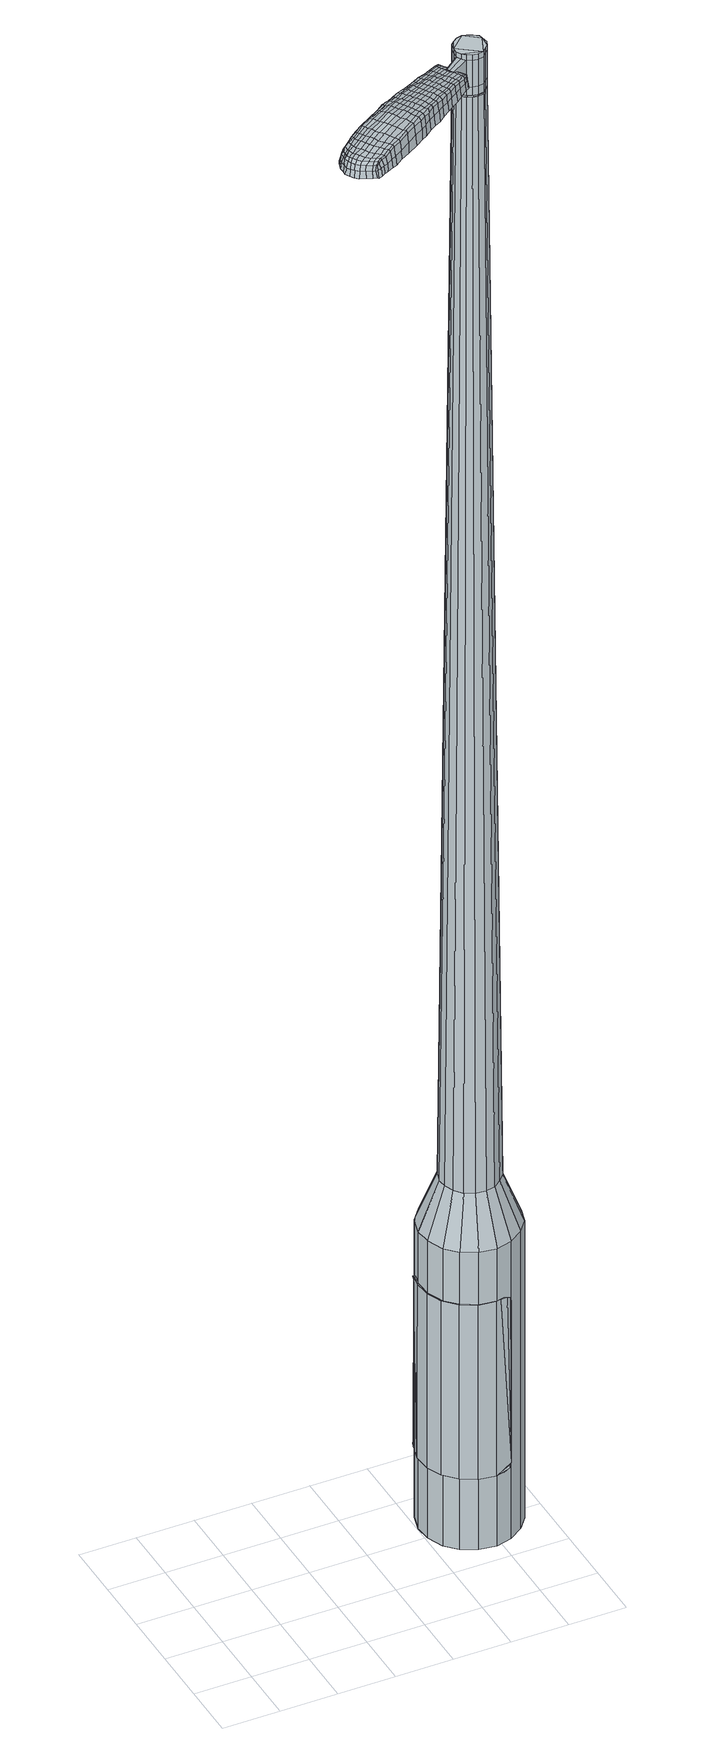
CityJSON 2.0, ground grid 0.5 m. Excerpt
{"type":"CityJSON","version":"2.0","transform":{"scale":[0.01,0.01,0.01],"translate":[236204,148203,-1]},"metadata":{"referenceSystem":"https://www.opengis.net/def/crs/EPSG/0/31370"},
"CityObjects":{
"object1":{"type":"GenericCityObject","attributes":{"cluster":282,"mean_distance_to_centroid":0.325,"new_centroid_x":236206.44,"new_centroid_y":148204.11,"mean_distance_to_camera":14.55,"H1":10.49,"H2":10.5,"Z_final":113.92,"cluster2":-1,"proj_x":236198.43,"proj_y":148191.86,"id_line":53123,"bearing_l":123.17,"distance":14.63,"orientation":"left","G_obj":213.17},"geometry":[{"type":"MultiSurface","lod":"2","boundaries":[[[0,1,2,3]],[[1,4,5,2]],[[4,6,7,5]],[[6,8,9,7]],[[8,10,11,9]],[[10,12,13,11]],[[12,14,15,13]],[[14,16,17,15]],[[16,18,19,17]],[[18,20,21,19]],[[20,22,23,21]],[[22,24,25,23]],[[24,26,27,25]],[[26,28,29,27]],[[28,30,31,29]],[[30,32,33,31]],[[32,34,35,33]],[[34,0,3,35]],[[36,37,38,39]],[[38,40,41,42]],[[41,43,42]],[[42,44,45,46]],[[45,47,46]],[[46,48,49,50]],[[49,51,50]],[[42,46,50,38]],[[50,52,39,38]],[[53,36,39]],[[2,5,7,35]],[[7,9,11,15]],[[11,13,15]],[[15,17,19,23]],[[19,21,23]],[[23,25,27,31]],[[27,29,31]],[[15,23,31,7]],[[31,33,35,7]],[[3,2,35]],[[1,0,54,55]],[[0,34,56,54]],[[34,32,57,56]],[[32,30,58,57]],[[30,28,59,58]],[[28,26,60,59]],[[26,24,61,60]],[[24,22,62,61]],[[22,20,63,62]],[[20,18,64,63]],[[18,16,65,64]],[[16,14,66,65]],[[14,12,67,66]],[[12,10,68,67]],[[10,8,69,68]],[[8,6,70,69]],[[6,4,71,70]],[[4,1,55,71]],[[55,54,72,73]],[[54,56,74,72]],[[56,57,75,74]],[[57,58,76,75]],[[58,59,77,76]],[[59,60,78,77]],[[60,61,79,78]],[[61,62,80,79]],[[62,63,81,80]],[[63,64,82,81]],[[64,65,83,82]],[[65,66,84,83]],[[66,67,85,84]],[[67,68,86,85]],[[68,69,87,86]],[[69,70,88,87]],[[70,71,89,88]],[[71,55,73,89]],[[72,90,91,92]],[[93,94,90,72]],[[95,96,94,93]],[[97,98,96,95]],[[99,100,98,97]],[[78,101,100,99]],[[102,103,101,78]],[[104,105,103,102]],[[106,107,105,104]],[[108,109,107,106]],[[83,110,109,108]],[[84,111,110,83]],[[112,113,111,84]],[[114,115,113,112]],[[87,116,115,114]],[[117,118,116,87]],[[89,119,118,117]],[[92,91,119,89]],[[120,121,122,123]],[[124,120,123,125]],[[126,124,125,127]],[[128,126,127,129]],[[130,128,129,131]],[[132,130,131,133]],[[134,132,133,135]],[[136,134,135,137]],[[138,136,137,139]],[[140,138,139,141]],[[142,140,141,143]],[[144,142,143,145]],[[146,144,145,147]],[[148,146,147,149]],[[150,148,149,151]],[[152,150,151,153]],[[73,72,92]],[[74,93,72]],[[74,75,95,93]],[[75,76,97,95]],[[76,77,99,97]],[[77,78,99]],[[79,102,78]],[[79,80,104,102]],[[80,81,106,104]],[[81,82,108,106]],[[82,83,108]],[[85,112,84]],[[85,86,114,112]],[[86,87,114]],[[88,117,87]],[[88,89,117]],[[73,92,89]],[[154,91,90]],[[154,119,91]],[[155,118,119]],[[155,116,118]],[[156,115,116]],[[156,157,113,115]],[[157,111,113]],[[158,109,110]],[[158,159,107,109]],[[159,160,105,107]],[[160,161,103,105]],[[161,101,103]],[[162,100,101]],[[162,163,98,100]],[[163,164,96,98]],[[164,165,94,96]],[[165,90,94]],[[39,52,152,166]],[[154,90,167,153]],[[53,39,166,121]],[[90,165,122,167]],[[36,53,121,120]],[[165,164,123,122]],[[37,36,120,124]],[[164,163,125,123]],[[38,37,124,126]],[[163,162,127,125]],[[40,38,126,128]],[[162,101,129,127]],[[41,40,128,130]],[[101,161,131,129]],[[43,41,130,132]],[[161,160,133,131]],[[42,43,132,134]],[[160,159,135,133]],[[44,42,134,136]],[[159,158,137,135]],[[45,44,136,138]],[[158,110,139,137]],[[47,45,138,140]],[[110,111,141,139]],[[46,47,140,142]],[[111,157,143,141]],[[48,46,142,144]],[[157,156,145,143]],[[49,48,144,146]],[[156,116,147,145]],[[51,49,146,148]],[[116,155,149,147]],[[50,51,148,150]],[[155,119,151,149]],[[52,50,150,152]],[[119,154,153,151]],[[152,153,168,169]],[[153,167,170,168]],[[167,122,171,170]],[[122,121,172,171]],[[121,166,173,172]],[[166,152,169,173]],[[174,175,176,177]],[[178,174,177,179]],[[174,178,180,181]],[[175,174,181,182]],[[183,184,185,186]],[[187,183,186,188]],[[183,187,189,190]],[[184,183,190,191]],[[192,193,194,195]],[[196,192,195,197]],[[192,196,198,199]],[[193,192,199,200]],[[201,202,203,204]],[[205,201,204,206]],[[201,205,207,208]],[[202,201,208,209]],[[210,211,212,213]],[[214,210,213,215]],[[210,214,216,217]],[[211,210,217,218]],[[219,220,221,222]],[[223,219,222,224]],[[219,223,225,226]],[[220,219,226,227]],[[228,229,230,231]],[[220,228,231,221]],[[228,220,227,232]],[[229,228,232,233]],[[234,235,236,237]],[[229,234,237,230]],[[234,229,233,238]],[[235,234,238,239]],[[240,178,179,241]],[[235,240,241,236]],[[240,235,239,242]],[[178,240,242,180]],[[243,244,245,246]],[[247,243,246,248]],[[243,247,249,250]],[[244,243,250,251]],[[252,253,254,255]],[[244,252,255,245]],[[252,244,251,256]],[[253,252,256,257]],[[258,259,260,261]],[[253,258,261,254]],[[258,253,257,262]],[[259,258,262,263]],[[264,265,266,267]],[[259,264,267,260]],[[264,259,263,268]],[[265,264,268,269]],[[270,175,182,271]],[[265,270,271,266]],[[270,265,269,272]],[[175,270,272,176]],[[273,274,275,276]],[[277,273,276,278]],[[273,277,279,280]],[[274,273,280,281]],[[282,283,284,285]],[[274,282,285,275]],[[282,274,281,286]],[[283,282,286,287]],[[288,289,290,291]],[[283,288,291,284]],[[288,283,287,292]],[[289,288,292,293]],[[294,187,188,295]],[[289,294,295,290]],[[294,289,293,296]],[[187,294,296,189]],[[297,298,299,300]],[[301,297,300,302]],[[297,301,303,304]],[[298,297,304,305]],[[306,307,308,309]],[[298,306,309,299]],[[306,298,305,310]],[[307,306,310,311]],[[312,313,314,315]],[[307,312,315,308]],[[312,307,311,316]],[[313,312,316,317]],[[318,319,320,321]],[[313,318,321,314]],[[318,313,317,322]],[[319,318,322,323]],[[324,184,191,325]],[[319,324,325,320]],[[324,319,323,326]],[[184,324,326,185]],[[327,213,212,328]],[[329,327,328,330]],[[327,329,331,332]],[[213,327,332,215]],[[333,329,330,334]],[[335,333,334,336]],[[333,335,337,338]],[[329,333,338,331]],[[339,335,336,340]],[[341,339,340,342]],[[339,341,343,344]],[[335,339,344,337]],[[345,341,342,346]],[[347,345,346,348]],[[345,347,349,350]],[[341,345,350,343]],[[351,347,348,352]],[[202,351,352,203]],[[351,202,209,353]],[[347,351,353,349]],[[354,355,200,199]],[[356,354,199,198]],[[354,356,357,358]],[[355,354,358,359]],[[360,361,359,358]],[[362,360,358,357]],[[360,362,363,364]],[[361,360,364,365]],[[366,367,365,364]],[[368,366,364,363]],[[366,368,369,370]],[[367,366,370,371]],[[372,373,371,370]],[[374,372,370,369]],[[372,374,207,205]],[[373,372,205,206]],[[375,376,377,378]],[[277,375,378,279]],[[375,277,278,379]],[[376,375,379,380]],[[381,196,197,382]],[[376,381,382,377]],[[381,376,380,383]],[[196,381,383,198]],[[384,385,386,387]],[[223,384,387,225]],[[384,223,224,388]],[[385,384,388,389]],[[390,391,392,393]],[[385,390,393,386]],[[390,385,389,394]],[[391,390,394,395]],[[396,193,200,397]],[[391,396,397,392]],[[396,391,395,398]],[[193,396,398,194]],[[399,400,401,402]],[[181,399,402,182]],[[399,181,180,403]],[[400,399,403,404]],[[405,406,407,408]],[[400,405,408,401]],[[405,400,404,409]],[[406,405,409,410]],[[411,204,203,412]],[[406,411,412,407]],[[411,406,410,413]],[[204,411,413,206]],[[414,415,416,417]],[[186,414,417,188]],[[414,186,185,418]],[[415,414,418,419]],[[420,208,207,421]],[[415,420,421,416]],[[420,415,419,422]],[[208,420,422,209]],[[423,424,425,426]],[[301,423,426,303]],[[423,301,302,427]],[[424,423,427,428]],[[429,214,215,430]],[[424,429,430,425]],[[429,424,428,431]],[[214,429,431,216]],[[432,433,434,435]],[[247,432,435,249]],[[432,247,248,436]],[[433,432,436,437]],[[438,439,440,441]],[[433,438,441,434]],[[438,433,437,442]],[[439,438,442,443]],[[444,211,218,445]],[[439,444,445,440]],[[444,439,443,446]],[[211,444,446,212]],[[447,448,437,436]],[[246,447,436,248]],[[447,246,245,449]],[[448,447,449,450]],[[451,452,443,442]],[[448,451,442,437]],[[451,448,450,453]],[[452,451,453,454]],[[455,328,212,446]],[[452,455,446,443]],[[455,452,454,456]],[[328,455,456,330]],[[457,458,459,460]],[[304,457,460,305]],[[457,304,303,426]],[[458,457,426,425]],[[461,332,331,462]],[[458,461,462,459]],[[461,458,425,430]],[[332,461,430,215]],[[463,464,450,449]],[[255,463,449,245]],[[463,255,254,465]],[[464,463,465,466]],[[467,468,454,453]],[[464,467,453,450]],[[467,464,466,469]],[[468,467,469,470]],[[471,334,330,456]],[[468,471,456,454]],[[471,468,470,472]],[[334,471,472,336]],[[473,474,475,476]],[[310,473,476,311]],[[473,310,305,460]],[[474,473,460,459]],[[477,338,337,478]],[[474,477,478,475]],[[477,474,459,462]],[[338,477,462,331]],[[479,480,466,465]],[[261,479,465,254]],[[479,261,260,481]],[[480,479,481,482]],[[483,484,470,469]],[[480,483,469,466]],[[483,480,482,485]],[[484,483,485,486]],[[487,340,336,472]],[[484,487,472,470]],[[487,484,486,488]],[[340,487,488,342]],[[489,490,491,492]],[[316,489,492,317]],[[489,316,311,476]],[[490,489,476,475]],[[493,344,343,494]],[[490,493,494,491]],[[493,490,475,478]],[[344,493,478,337]],[[495,496,482,481]],[[267,495,481,260]],[[495,267,266,497]],[[496,495,497,498]],[[499,500,486,485]],[[496,499,485,482]],[[499,496,498,501]],[[500,499,501,502]],[[503,346,342,488]],[[500,503,488,486]],[[503,500,502,504]],[[346,503,504,348]],[[505,506,507,508]],[[322,505,508,323]],[[505,322,317,492]],[[506,505,492,491]],[[509,350,349,510]],[[506,509,510,507]],[[509,506,491,494]],[[350,509,494,343]],[[511,512,498,497]],[[271,511,497,266]],[[511,271,182,402]],[[512,511,402,401]],[[513,514,502,501]],[[512,513,501,498]],[[513,512,401,408]],[[514,513,408,407]],[[515,352,348,504]],[[514,515,504,502]],[[515,514,407,412]],[[352,515,412,203]],[[516,517,419,418]],[[326,516,418,185]],[[516,326,323,508]],[[517,516,508,507]],[[518,353,209,422]],[[517,518,422,419]],[[518,517,507,510]],[[353,518,510,349]],[[519,520,380,379]],[[276,519,379,278]],[[519,276,275,521]],[[520,519,521,522]],[[523,356,198,383]],[[520,523,383,380]],[[523,520,522,524]],[[356,523,524,357]],[[525,526,527,528]],[[226,525,528,227]],[[525,226,225,387]],[[526,525,387,386]],[[529,530,531,532]],[[526,529,532,527]],[[529,526,386,393]],[[530,529,393,392]],[[533,355,359,534]],[[530,533,534,531]],[[533,530,392,397]],[[355,533,397,200]],[[535,536,522,521]],[[285,535,521,275]],[[535,285,284,537]],[[536,535,537,538]],[[539,362,357,524]],[[536,539,524,522]],[[539,536,538,540]],[[362,539,540,363]],[[541,542,543,544]],[[232,541,544,233]],[[541,232,227,528]],[[542,541,528,527]],[[545,546,547,548]],[[542,545,548,543]],[[545,542,527,532]],[[546,545,532,531]],[[549,361,365,550]],[[546,549,550,547]],[[549,546,531,534]],[[361,549,534,359]],[[551,552,538,537]],[[291,551,537,284]],[[551,291,290,553]],[[552,551,553,554]],[[555,368,363,540]],[[552,555,540,538]],[[555,552,554,556]],[[368,555,556,369]],[[557,558,559,560]],[[238,557,560,239]],[[557,238,233,544]],[[558,557,544,543]],[[561,562,563,564]],[[558,561,564,559]],[[561,558,543,548]],[[562,561,548,547]],[[565,367,371,566]],[[562,565,566,563]],[[565,562,547,550]],[[367,565,550,365]],[[567,568,554,553]],[[295,567,553,290]],[[567,295,188,417]],[[568,567,417,416]],[[569,374,369,556]],[[568,569,556,554]],[[569,568,416,421]],[[374,569,421,207]],[[570,571,404,403]],[[242,570,403,180]],[[570,242,239,560]],[[571,570,560,559]],[[572,573,410,409]],[[571,572,409,404]],[[572,571,559,564]],[[573,572,564,563]],[[574,373,206,413]],[[573,574,413,410]],[[574,573,563,566]],[[373,574,566,371]],[[575,576,577,578]],[[578,577,579,580]],[[581,579,577,582]],[[582,577,576,583]],[[584,585,586,587]],[[587,586,588,589]],[[590,588,586,591]],[[591,586,585,592]],[[593,594,595,596]],[[596,595,597,598]],[[599,597,595,600]],[[600,595,594,601]],[[602,603,604,605]],[[605,604,606,607]],[[608,606,604,609]],[[609,604,603,610]],[[611,612,613,614]],[[614,613,615,616]],[[617,615,613,618]],[[618,613,612,619]],[[620,621,622,623]],[[623,622,624,625]],[[626,624,622,627]],[[627,622,621,628]],[[629,630,631,632]],[[632,631,621,620]],[[628,621,631,633]],[[633,631,630,634]],[[635,636,637,638]],[[638,637,630,629]],[[634,630,637,639]],[[639,637,636,640]],[[580,579,641,642]],[[642,641,636,635]],[[640,636,641,643]],[[643,641,579,581]],[[644,645,646,647]],[[647,646,648,649]],[[650,648,646,651]],[[651,646,645,652]],[[653,654,655,656]],[[656,655,645,644]],[[652,645,655,657]],[[657,655,654,658]],[[659,660,661,662]],[[662,661,654,653]],[[658,654,661,663]],[[663,661,660,664]],[[665,666,667,668]],[[668,667,660,659]],[[664,660,667,669]],[[669,667,666,670]],[[583,576,671,672]],[[672,671,666,665]],[[670,666,671,673]],[[673,671,576,575]],[[674,675,676,677]],[[677,676,678,679]],[[680,678,676,681]],[[681,676,675,682]],[[683,684,685,686]],[[686,685,675,674]],[[682,675,685,687]],[[687,685,684,688]],[[689,690,691,692]],[[692,691,684,683]],[[688,684,691,693]],[[693,691,690,694]],[[589,588,695,696]],[[696,695,690,689]],[[694,690,695,697]],[[697,695,588,590]],[[698,699,700,701]],[[701,700,702,703]],[[704,702,700,705]],[[705,700,699,706]],[[707,708,709,710]],[[710,709,699,698]],[[706,699,709,711]],[[711,709,708,712]],[[713,714,715,716]],[[716,715,708,707]],[[712,708,715,717]],[[717,715,714,718]],[[719,720,721,722]],[[722,721,714,713]],[[718,714,721,723]],[[723,721,720,724]],[[592,585,725,726]],[[726,725,720,719]],[[724,720,725,727]],[[727,725,585,584]],[[611,614,728,729]],[[729,728,730,731]],[[732,730,728,733]],[[733,728,614,616]],[[731,730,734,735]],[[735,734,736,737]],[[738,736,734,739]],[[739,734,730,732]],[[737,736,740,741]],[[741,740,742,743]],[[744,742,740,745]],[[745,740,736,738]],[[743,742,746,747]],[[747,746,748,749]],[[750,748,746,751]],[[751,746,742,744]],[[749,748,752,753]],[[753,752,603,602]],[[610,603,752,754]],[[754,752,748,750]],[[601,755,756,600]],[[600,756,757,599]],[[758,757,756,759]],[[759,756,755,760]],[[760,761,762,759]],[[759,762,763,758]],[[764,763,762,765]],[[765,762,761,766]],[[766,767,768,765]],[[765,768,769,764]],[[770,769,768,771]],[[771,768,767,772]],[[772,773,774,771]],[[771,774,775,770]],[[608,775,774,606]],[[606,774,773,607]],[[776,777,778,779]],[[779,778,678,680]],[[679,678,778,780]],[[780,778,777,781]],[[598,597,782,783]],[[783,782,777,776]],[[781,777,782,784]],[[784,782,597,599]],[[785,786,787,788]],[[788,787,624,626]],[[625,624,787,789]],[[789,787,786,790]],[[791,792,793,794]],[[794,793,786,785]],[[790,786,793,795]],[[795,793,792,796]],[[601,594,797,798]],[[798,797,792,791]],[[796,792,797,799]],[[799,797,594,593]],[[800,801,802,803]],[[803,802,582,583]],[[581,582,802,804]],[[804,802,801,805]],[[806,807,808,809]],[[809,808,801,800]],[[805,801,808,810]],[[810,808,807,811]],[[602,605,812,813]],[[813,812,807,806]],[[811,807,812,814]],[[814,812,605,607]],[[815,816,817,818]],[[818,817,587,589]],[[584,587,817,819]],[[819,817,816,820]],[[608,609,821,822]],[[822,821,816,815]],[[820,816,821,823]],[[823,821,609,610]],[[824,825,702,826]],[[826,702,704]],[[703,702,825,827]],[[616,615,828,829]],[[829,828,825,824]],[[827,825,828,830]],[[830,828,615,617]],[[831,832,833]],[[833,832,648,650]],[[649,648,832,834]],[[834,832,831,835]],[[836,837,838,839]],[[839,838,831,833]],[[835,831,838,840]],[[840,838,837,841]],[[619,612,842,843]],[[843,842,837,836]],[[841,837,842,844]],[[844,842,612,611]],[[835,845,846,834]],[[834,846,647,649]],[[644,647,846,847]],[[847,846,845,848]],[[841,849,850,840]],[[840,850,845,835]],[[848,845,850,851]],[[851,850,849,852]],[[611,729,853,844]],[[844,853,849,841]],[[852,849,853,854]],[[854,853,729,731]],[[855,856,857,858]],[[858,857,705,706]],[[704,705,857,826]],[[826,857,856,824]],[[732,733,859,860]],[[860,859,856,855]],[[824,856,859,829]],[[829,859,733,616]],[[848,861,847]],[[847,861,656,644]],[[653,656,861,862]],[[852,863,864,851]],[[851,864,861,848]],[[862,861,864,865]],[[865,864,863,866]],[[731,735,867,854]],[[854,867,863,852]],[[866,863,867,868]],[[868,867,735,737]],[[869,870,871,872]],[[872,871,711,712]],[[706,711,871,858]],[[858,871,870,855]],[[738,739,873,874]],[[874,873,870,869]],[[855,870,873,860]],[[860,873,739,732]],[[875,876,862]],[[862,876,662,653]],[[659,662,876,877]],[[877,876,875,878]],[[866,879,880,865]],[[865,880,875,862]],[[878,875,880,881]],[[881,880,879,882]],[[737,741,883,868]],[[868,883,879,866]],[[882,879,883,884]],[[884,883,741,743]],[[885,886,887,888]],[[888,887,717,718]],[[712,717,887,872]],[[872,887,886,869]],[[744,745,889,890]],[[890,889,886,885]],[[869,886,889,874]],[[874,889,745,738]],[[878,891,892,877]],[[877,892,668,659]],[[665,668,892,893]],[[893,892,891,894]],[[882,895,896,881]],[[881,896,891,878]],[[894,891,896,897]],[[897,896,895,898]],[[743,747,899,884]],[[884,899,895,882]],[[898,895,899,900]],[[900,899,747,749]],[[901,902,903,904]],[[904,903,723,724]],[[718,723,903,888]],[[888,903,902,885]],[[750,751,905,906]],[[906,905,902,901]],[[885,902,905,890]],[[890,905,751,744]],[[894,907,908,893]],[[893,908,672,665]],[[583,672,908,803]],[[803,908,907,800]],[[898,909,910,897]],[[897,910,907,894]],[[800,907,910,809]],[[809,910,909,806]],[[749,753,911,900]],[[900,911,909,898]],[[806,909,911,813]],[[813,911,753,602]],[[820,912,913,819]],[[819,913,727,584]],[[724,727,913,904]],[[904,913,912,901]],[[610,754,914,823]],[[823,914,912,820]],[[901,912,914,906]],[[906,914,754,750]],[[781,915,916,780]],[[780,916,677,679]],[[674,677,916,917]],[[917,916,915,918]],[[599,757,919,784]],[[784,919,915,781]],[[918,915,919,920]],[[920,919,757,758]],[[921,922,923,924]],[[924,923,627,628]],[[626,627,923,788]],[[788,923,922,785]],[[925,926,927,928]],[[928,927,922,921]],[[785,922,927,794]],[[794,927,926,791]],[[760,755,929,930]],[[930,929,926,925]],[[791,926,929,798]],[[798,929,755,601]],[[918,931,932,917]],[[917,932,686,674]],[[683,686,932,933]],[[933,932,931,934]],[[758,763,935,920]],[[920,935,931,918]],[[934,931,935,936]],[[936,935,763,764]],[[937,938,939,940]],[[940,939,633,634]],[[628,633,939,924]],[[924,939,938,921]],[[941,942,943,944]],[[944,943,938,937]],[[921,938,943,928]],[[928,943,942,925]],[[766,761,945,946]],[[946,945,942,941]],[[925,942,945,930]],[[930,945,761,760]],[[934,947,948,933]],[[933,948,692,683]],[[689,692,948,949]],[[949,948,947,950]],[[764,769,951,936]],[[936,951,947,934]],[[950,947,951,952]],[[952,951,769,770]],[[953,954,955,956]],[[956,955,639,640]],[[634,639,955,940]],[[940,955,954,937]],[[957,958,959,960]],[[960,959,954,953]],[[937,954,959,944]],[[944,959,958,941]],[[772,767,961,962]],[[962,961,958,957]],[[941,958,961,946]],[[946,961,767,766]],[[950,963,964,949]],[[949,964,696,689]],[[589,696,964,818]],[[818,964,963,815]],[[770,775,965,952]],[[952,965,963,950]],[[815,963,965,822]],[[822,965,775,608]],[[805,966,967,804]],[[804,967,643,581]],[[640,643,967,956]],[[956,967,966,953]],[[811,968,969,810]],[[810,969,966,805]],[[953,966,969,960]],[[960,969,968,957]],[[607,773,970,814]],[[814,970,968,811]],[[957,968,970,962]],[[962,970,773,772]],[[575,578,177,176]],[[578,580,179,177]],[[590,591,190,189]],[[591,592,191,190]],[[593,596,195,194]],[[596,598,197,195]],[[617,618,217,216]],[[618,619,218,217]],[[620,623,222,221]],[[623,625,224,222]],[[629,632,231,230]],[[632,620,221,231]],[[635,638,237,236]],[[638,629,230,237]],[[580,642,241,179]],[[642,635,236,241]],[[650,651,250,249]],[[651,652,251,250]],[[652,657,256,251]],[[657,658,257,256]],[[658,663,262,257]],[[663,664,263,262]],[[664,669,268,263]],[[669,670,269,268]],[[670,673,272,269]],[[673,575,176,272]],[[680,681,280,279]],[[681,682,281,280]],[[682,687,286,281]],[[687,688,287,286]],[[688,693,292,287]],[[693,694,293,292]],[[694,697,296,293]],[[697,590,189,296]],[[698,701,300,299]],[[701,703,302,300]],[[707,710,309,308]],[[710,698,299,309]],[[713,716,315,314]],[[716,707,308,315]],[[719,722,321,320]],[[722,713,314,321]],[[592,726,325,191]],[[726,719,320,325]],[[776,779,378,377]],[[779,680,279,378]],[[598,783,382,197]],[[783,776,377,382]],[[625,789,388,224]],[[789,790,389,388]],[[790,795,394,389]],[[795,796,395,394]],[[796,799,398,395]],[[799,593,194,398]],[[703,427,302]],[[703,827,428,427]],[[827,830,431,428]],[[830,617,216,431]],[[833,435,434]],[[833,650,249,435]],[[836,839,441,440]],[[839,833,434,441]],[[619,843,445,218]],[[843,836,440,445]],[[971,972,973,974]],[[975,976,974,973]],[[977,978,979,980]],[[981,982,983,984]],[[972,985,986,973]],[[987,975,973,986]],[[988,977,980,989]],[[990,991,982,981]],[[985,992,993,986]],[[993,994,987,986]],[[995,988,989,996]],[[997,991,990,998]],[[992,999,1000,993]],[[1000,1001,994,993]],[[1002,995,996,1003]],[[1004,997,998,1005]],[[1006,1007,1008,1009]],[[1010,1011,1007,1006]],[[1010,1012,1013,1011]],[[1012,1014,1015,1013]],[[1016,1017,1018]],[[1019,1020,1017,1016]],[[1021,1022,1020,1019]],[[1023,1024,1022,1021]],[[1018,1008,1007,1016]],[[1016,1007,1011,1019]],[[1011,1013,1021,1019]],[[1013,1015,1023,1021]],[[980,979,976,975]],[[989,980,975,987]],[[994,996,989,987]],[[1001,1003,996,994]],[[981,984,978,977]],[[990,981,977,988]],[[998,990,988,995]],[[1005,998,995,1002]],[[982,1006,1009,983]],[[991,1010,1006,982]],[[1012,1010,991,997]],[[1014,1012,997,1004]],[[1025,1026,1027,1028]],[[1027,1029,1030,1031]],[[1027,1031,1032,1033]],[[1027,1033,1028]],[[1034,1025,1028,1035]],[[1036,1035,1028,1037]],[[1038,1037,1028]],[[1039,1027,1026,1040]],[[1041,1039,1040,1042]],[[1043,1041,1042,1044]],[[1045,1043,1044,1046]],[[1047,1045,1046,1048]],[[1048,1049,1050,1051]],[[1048,1051,1052,1053]],[[1048,1053,1054,1055]],[[1054,1056,1057,1058]],[[1054,1058,1059,1060]],[[1054,1060,1055]],[[1048,1055,1047]],[[1061,1062,1026,1025]],[[1063,1064,1029,1027]],[[1065,1066,1038,1028]],[[1062,1067,1040,1026]],[[1068,1063,1027,1039]],[[1067,1069,1042,1040]],[[1070,1068,1039,1041]],[[1069,1071,1044,1042]],[[1072,1070,1041,1043]],[[1071,1073,1046,1044]],[[1074,1072,1043,1045]],[[1073,1075,1048,1046]],[[1076,1074,1045,1047]],[[1075,1077,1049,1048]],[[1078,1079,1056,1054]],[[1080,1076,1047,1055]],[[1050,1049,1077,1081]],[[1051,1050,1081,1082]],[[1052,1051,1082,1083]],[[1053,1052,1083,1084]],[[1054,1053,1084,1078]],[[1085,1061,1025,1034]],[[1086,1085,1034,1035]],[[1087,1086,1035,1036]],[[1088,1087,1036,1037]],[[1066,1088,1037,1038]],[[1030,1029,1064,1089]],[[1057,1056,1079,1090]],[[1031,1030,1089,1091]],[[1032,1031,1091,1092]],[[1033,1032,1092,1093]],[[1028,1033,1093,1065]],[[1058,1057,1090,1094]],[[1059,1058,1094,1095]],[[1060,1059,1095,1096]],[[1055,1060,1096,1080]]]}]}
},
"vertices":[
[208,85,384],[202,99,384],[202,99,96],[208,85,96],[201,113,384],[201,113,96],[205,128,384],[205,128,96],[214,139,384],[214,139,96],[227,147,384],[227,147,96],[241,151,384],[241,151,96],[256,149,384],[256,149,96],[269,142,384],[269,142,96],[279,132,384],[279,132,96],[284,118,384],[284,118,96],[285,103,384],[285,103,96],[281,89,384],[281,89,96],[272,78,384],[272,78,96],[260,70,384],[260,70,96],[246,66,384],[246,66,96],[231,68,384],[231,68,96],[218,75,384],[218,75,96],[239,96,1524],[244,95,1524],[249,96,1524],[232,101,1524],[252,99,1524],[255,102,1524],[256,112,1524],[257,107,1524],[255,116,1524],[251,119,1524],[243,122,1524],[247,121,1524],[238,121,1524],[234,118,1524],[230,110,1524],[231,115,1524],[230,105,1524],[235,98,1524],[222,95,429],[219,103,429],[228,88,429],[236,84,429],[245,83,429],[253,85,429],[260,90,429],[266,97,429],[268,105,429],[268,114,429],[264,122,429],[258,129,429],[251,133,429],[242,134,429],[233,132,429],[226,127,429],[221,120,429],[218,111,429],[232,101,1483],[230,105,1483],[235,98,1483],[239,96,1483],[244,95,1483],[249,96,1483],[252,99,1483],[255,102,1483],[257,107,1483],[256,112,1483],[255,116,1483],[251,119,1483],[247,121,1483],[243,122,1483],[238,121,1483],[234,118,1483],[231,115,1483],[230,110,1483],[232,101,1485],[231,106,1485],[231,106,1483],[236,98,1483],[236,98,1485],[240,96,1483],[240,96,1485],[244,96,1483],[244,96,1485],[248,97,1483],[248,97,1485],[252,99,1485],[255,103,1483],[255,103,1485],[256,107,1483],[256,107,1485],[256,111,1483],[256,111,1485],[254,115,1483],[254,115,1485],[251,119,1485],[247,121,1485],[243,121,1483],[243,121,1485],[238,120,1483],[238,120,1485],[234,118,1485],[232,114,1483],[232,114,1485],[230,110,1485],[239,96,1519],[235,98,1519],[235,98,1493],[239,96,1493],[244,95,1519],[244,95,1493],[249,96,1519],[249,96,1493],[252,99,1519],[252,99,1493],[255,102,1519],[255,102,1493],[257,107,1519],[257,107,1493],[256,112,1519],[256,112,1493],[255,116,1519],[255,116,1493],[251,119,1519],[251,119,1493],[247,121,1519],[247,121,1493],[243,122,1519],[243,122,1493],[238,121,1519],[238,121,1493],[234,118,1519],[234,118,1493],[231,115,1519],[231,115,1493],[230,110,1519],[230,110,1493],[230,105,1519],[230,105,1493],[230,105,1485],[231,115,1485],[238,121,1485],[243,122,1485],[255,116,1485],[256,112,1485],[257,107,1485],[255,102,1485],[249,96,1485],[244,95,1485],[239,96,1485],[235,98,1485],[232,101,1519],[232,101,1493],[215,94,1513],[215,94,1518],[216,91,1513],[218,88,1513],[218,88,1518],[216,91,1518],[144,67,1519],[150,70,1518],[148,71,1509],[142,67,1510],[136,62,1519],[134,63,1510],[138,61,1526],[145,66,1525],[151,70,1525],[165,34,1519],[170,38,1518],[170,40,1525],[165,36,1525],[157,29,1519],[157,31,1526],[157,27,1510],[164,32,1510],[170,36,1509],[94,9,1519],[92,12,1519],[91,11,1513],[93,8,1513],[97,6,1519],[96,5,1513],[98,7,1524],[95,10,1524],[93,13,1524],[156,49,1530],[162,53,1529],[160,56,1529],[154,52,1530],[148,44,1531],[146,47,1531],[150,41,1530],[158,46,1530],[164,50,1529],[223,94,1512],[221,96,1512],[221,95,1517],[222,93,1517],[225,91,1512],[223,91,1517],[224,91,1506],[222,93,1506],[221,96,1506],[95,33,1519],[97,35,1519],[96,36,1512],[93,34,1512],[93,31,1518],[92,32,1512],[94,31,1522],[96,32,1523],[98,34,1524],[101,38,1519],[106,42,1519],[104,42,1512],[99,39,1512],[102,37,1524],[107,41,1525],[110,45,1519],[117,50,1519],[115,50,1511],[109,46,1511],[112,44,1526],[118,49,1526],[126,56,1519],[125,57,1510],[128,55,1526],[208,104,1513],[201,100,1513],[202,99,1518],[209,103,1517],[213,106,1512],[212,105,1516],[212,106,1506],[206,104,1507],[200,100,1507],[195,96,1514],[188,92,1515],[189,92,1520],[196,95,1519],[193,97,1507],[186,93,1507],[182,89,1515],[175,85,1516],[177,84,1522],[183,88,1521],[180,89,1508],[173,86,1508],[169,81,1517],[162,78,1517],[164,77,1524],[170,81,1523],[167,82,1508],[160,78,1509],[156,74,1518],[158,73,1524],[154,75,1509],[114,3,1519],[117,4,1519],[116,6,1524],[113,4,1523],[111,2,1518],[111,3,1522],[111,0,1512],[114,1,1512],[117,3,1512],[121,6,1519],[126,9,1519],[126,11,1525],[121,8,1524],[121,5,1512],[126,7,1512],[131,12,1519],[138,16,1519],[138,18,1526],[131,14,1526],[131,10,1511],[138,15,1511],[148,23,1519],[148,25,1526],[147,21,1510],[224,78,1513],[218,74,1513],[218,72,1507],[224,77,1507],[228,82,1512],[228,80,1506],[227,82,1516],[224,79,1517],[218,75,1518],[212,69,1514],[206,65,1515],[206,63,1507],[212,67,1507],[212,71,1519],[206,66,1520],[200,60,1515],[194,56,1516],[194,54,1508],[200,58,1508],[200,62,1521],[194,57,1522],[188,51,1517],[182,47,1517],[182,45,1509],[188,49,1508],[188,53,1523],[182,49,1524],[176,43,1518],[176,41,1509],[176,44,1524],[217,90,1519],[216,92,1519],[211,86,1520],[210,88,1520],[213,84,1520],[219,88,1519],[205,82,1522],[203,84,1522],[199,78,1523],[197,80,1523],[200,75,1523],[207,79,1521],[193,74,1524],[191,76,1524],[186,70,1525],[185,72,1525],[188,67,1525],[194,71,1524],[180,66,1526],[179,68,1526],[174,62,1527],[172,64,1527],[176,59,1527],[182,63,1526],[168,58,1528],[166,60,1528],[170,55,1528],[97,11,1527],[95,14,1527],[100,9,1526],[104,11,1527],[101,14,1528],[99,17,1528],[107,17,1529],[105,20,1529],[109,14,1528],[115,18,1530],[113,21,1530],[111,24,1530],[119,25,1531],[117,28,1531],[121,22,1530],[129,27,1531],[126,30,1531],[124,33,1531],[137,37,1531],[135,40,1531],[139,34,1531],[109,2,1518],[106,2,1519],[106,1,1513],[109,0,1513],[110,3,1523],[107,3,1523],[101,4,1519],[101,3,1513],[102,5,1524],[92,29,1518],[91,27,1518],[92,27,1523],[93,29,1523],[91,30,1513],[90,27,1513],[90,23,1519],[90,19,1519],[91,20,1524],[92,24,1523],[89,23,1513],[89,19,1513],[90,15,1519],[92,16,1524],[89,15,1513],[146,65,1528],[147,63,1528],[153,67,1528],[152,68,1527],[139,60,1528],[140,58,1529],[149,61,1529],[150,58,1530],[156,62,1529],[155,64,1528],[141,56,1529],[143,53,1530],[152,55,1530],[158,59,1529],[144,50,1531],[164,38,1528],[162,39,1529],[155,34,1529],[157,33,1528],[170,42,1527],[168,44,1528],[160,43,1529],[153,38,1530],[166,47,1528],[229,84,1512],[228,85,1512],[227,85,1517],[228,83,1517],[229,82,1506],[228,84,1506],[227,88,1512],[225,88,1517],[226,87,1506],[215,106,1512],[216,105,1512],[215,105,1506],[214,106,1506],[214,105,1517],[215,104,1517],[217,103,1512],[219,101,1512],[218,100,1506],[216,103,1506],[216,102,1517],[218,100,1517],[220,98,1512],[219,98,1506],[219,97,1517],[210,102,1519],[211,101,1519],[203,98,1520],[204,97,1520],[212,99,1519],[213,97,1519],[205,95,1520],[207,93,1520],[215,95,1519],[208,91,1520],[224,81,1519],[223,82,1519],[216,78,1520],[218,76,1520],[221,85,1519],[215,81,1520],[197,94,1521],[198,93,1521],[190,91,1522],[191,89,1522],[199,91,1521],[201,89,1521],[193,87,1522],[194,85,1523],[202,87,1522],[196,83,1523],[211,72,1521],[210,74,1521],[204,69,1522],[205,67,1522],[209,76,1521],[202,72,1522],[184,87,1523],[185,85,1523],[178,83,1524],[179,82,1524],[186,83,1523],[188,81,1524],[180,80,1525],[182,77,1525],[189,79,1524],[183,75,1525],[199,63,1523],[198,65,1523],[192,61,1524],[193,59,1524],[196,68,1524],[190,64,1525],[171,79,1525],[172,78,1525],[165,76,1526],[166,74,1526],[174,76,1526],[175,73,1526],[167,72,1527],[169,69,1527],[177,71,1526],[171,67,1527],[187,54,1525],[186,56,1525],[180,52,1526],[181,50,1526],[184,59,1526],[178,55,1527],[159,72,1527],[160,70,1527],[161,68,1527],[163,65,1528],[164,63,1528],[176,46,1527],[174,48,1527],[172,51,1528],[112,4,1525],[109,5,1525],[115,6,1526],[112,7,1526],[105,6,1526],[108,8,1527],[95,31,1525],[94,28,1525],[97,31,1526],[98,33,1525],[94,25,1525],[93,21,1526],[97,24,1527],[97,27,1526],[94,18,1526],[98,20,1527],[119,8,1526],[117,9,1527],[125,12,1527],[122,13,1528],[113,11,1528],[119,15,1529],[102,36,1526],[102,34,1527],[107,37,1528],[107,40,1527],[102,31,1527],[102,27,1528],[108,31,1529],[107,35,1528],[103,24,1528],[109,28,1530],[130,15,1528],[128,16,1529],[137,19,1528],[135,21,1529],[125,19,1529],[132,24,1530],[112,43,1528],[112,41,1528],[119,46,1529],[119,48,1528],[113,38,1529],[114,35,1530],[121,40,1530],[120,43,1530],[115,32,1530],[123,37,1531],[147,26,1529],[145,27,1529],[142,31,1530],[129,54,1528],[129,52,1529],[130,49,1530],[132,46,1530],[133,43,1531],[149,69,1509],[151,69,1518],[145,65,1518],[143,66,1509],[137,61,1519],[135,61,1510],[139,60,1525],[146,64,1525],[152,68,1525],[169,42,1525],[169,40,1518],[163,36,1518],[163,38,1525],[156,31,1519],[156,33,1525],[156,29,1510],[163,34,1509],[169,38,1509],[93,13,1513],[94,13,1519],[95,10,1519],[95,10,1513],[98,8,1519],[97,7,1513],[99,9,1524],[96,11,1524],[95,14,1524],[160,56,1528],[161,53,1528],[155,49,1529],[153,52,1529],[148,44,1529],[146,47,1529],[150,41,1529],[157,46,1529],[163,50,1528],[219,94,1516],[220,95,1512],[221,93,1512],[220,92,1516],[223,90,1512],[222,90,1516],[222,89,1506],[220,92,1506],[219,94,1506],[97,34,1512],[99,34,1519],[96,32,1518],[95,32,1512],[95,30,1518],[93,31,1512],[96,30,1522],[97,31,1523],[100,33,1523],[105,41,1512],[107,40,1519],[102,37,1519],[101,37,1512],[103,36,1524],[108,39,1525],[116,49,1511],[118,48,1519],[111,44,1519],[110,44,1511],[113,43,1525],[119,47,1526],[127,54,1519],[126,55,1510],[129,54,1526],[203,97,1518],[202,98,1513],[209,102,1513],[210,101,1517],[213,104,1512],[213,103,1515],[212,104,1506],[207,102,1506],[201,98,1507],[190,90,1520],[189,91,1514],[195,94,1514],[197,94,1519],[194,95,1507],[187,91,1507],[177,82,1522],[176,83,1516],[182,87,1515],[184,86,1521],[181,87,1508],[174,84,1508],[165,75,1523],[163,76,1517],[170,80,1516],[171,79,1522],[168,80,1508],[161,76,1508],[157,72,1517],[158,71,1524],[155,73,1509],[116,7,1523],[116,6,1519],[113,5,1518],[113,6,1523],[111,4,1518],[111,5,1522],[111,2,1512],[113,3,1512],[116,4,1512],[125,12,1525],[125,11,1519],[120,8,1519],[120,10,1524],[120,7,1512],[125,9,1512],[137,20,1526],[137,18,1519],[130,14,1519],[130,15,1525],[130,12,1511],[137,16,1511],[147,24,1519],[146,26,1526],[146,22,1510],[217,74,1507],[217,75,1513],[223,80,1513],[223,78,1506],[227,83,1512],[227,82,1506],[226,83,1515],[223,81,1517],[217,76,1518],[205,64,1507],[205,66,1514],[211,71,1514],[211,69,1507],[211,72,1519],[205,68,1520],[193,55,1508],[193,57,1516],[199,62,1515],[199,60,1508],[199,63,1521],[193,59,1522],[181,47,1508],[181,49,1517],[187,53,1516],[187,51,1508],[187,55,1522],[181,50,1523],[175,44,1517],[175,42,1509],[175,46,1524],[217,90,1518],[215,92,1518],[211,86,1519],[209,88,1519],[212,83,1519],[218,87,1518],[204,82,1520],[203,84,1520],[198,78,1521],[197,80,1521],[200,75,1521],[206,79,1520],[192,74,1523],[190,76,1523],[186,69,1524],[184,72,1524],[188,67,1524],[194,71,1523],[180,65,1525],[178,68,1525],[173,61,1526],[172,64,1526],[175,59,1526],[181,63,1525],[167,57,1527],[166,60,1527],[169,55,1527],[97,15,1526],[98,12,1526],[101,10,1525],[104,12,1526],[102,14,1526],[100,17,1526],[105,21,1528],[107,18,1528],[110,15,1527],[116,19,1528],[113,22,1529],[111,25,1529],[117,28,1530],[119,26,1530],[121,23,1529],[129,27,1530],[126,30,1530],[125,33,1530],[135,40,1530],[137,37,1530],[139,34,1530],[107,3,1513],[107,4,1518],[109,4,1518],[109,2,1512],[110,5,1523],[107,5,1523],[102,6,1519],[102,5,1513],[103,7,1523],[94,27,1523],[93,26,1518],[94,29,1518],[95,29,1523],[93,29,1512],[92,27,1512],[93,20,1523],[92,20,1519],[92,23,1519],[94,23,1523],[91,23,1513],[91,19,1513],[92,16,1519],[94,17,1524],[92,16,1513],[153,66,1527],[147,62,1527],[147,63,1527],[153,67,1526],[140,59,1527],[140,58,1528],[156,61,1528],[150,57,1528],[149,60,1528],[155,64,1527],[141,55,1528],[143,53,1529],[152,55,1529],[158,59,1528],[144,50,1529],[155,35,1528],[162,40,1527],[163,39,1527],[156,34,1527],[169,43,1526],[168,44,1527],[160,43,1528],[152,38,1528],[166,47,1527],[225,84,1516],[226,84,1512],[226,83,1516],[226,83,1506],[225,87,1512],[224,87,1516],[224,86,1506],[214,103,1512],[214,104,1512],[213,104,1506],[213,103,1516],[214,103,1516],[216,99,1506],[217,99,1512],[215,102,1512],[214,102,1506],[215,101,1516],[216,99,1516],[218,97,1512],[217,97,1506],[218,96,1516],[210,100,1518],[210,101,1518],[203,97,1519],[204,96,1519],[212,96,1518],[211,98,1518],[205,94,1519],[206,92,1519],[214,94,1518],[208,90,1519],[216,78,1519],[222,82,1518],[222,81,1518],[216,77,1519],[220,84,1518],[214,80,1519],[197,93,1520],[191,89,1521],[200,88,1520],[199,91,1520],[192,87,1521],[194,84,1521],[202,86,1520],[195,82,1521],[204,69,1521],[210,73,1520],[210,72,1520],[204,68,1521],[208,76,1520],[202,72,1521],[185,85,1522],[184,86,1522],[178,82,1523],[178,81,1523],[187,80,1522],[186,83,1522],[180,79,1523],[181,77,1524],[189,78,1523],[183,74,1524],[192,61,1523],[198,65,1522],[198,64,1522],[192,60,1523],[196,68,1522],[190,64,1523],[172,77,1524],[172,78,1524],[165,74,1525],[166,74,1525],[175,73,1525],[173,75,1524],[167,71,1525],[169,69,1526],[176,70,1525],[170,66,1526],[180,52,1525],[186,56,1524],[186,55,1524],[180,51,1525],[184,59,1524],[178,55,1525],[160,70,1526],[159,71,1526],[162,65,1527],[161,68,1526],[164,62,1527],[174,48,1526],[175,47,1526],[172,51,1526],[109,6,1524],[112,6,1524],[115,8,1525],[112,8,1525],[105,8,1525],[108,9,1525],[99,30,1525],[96,28,1524],[97,30,1524],[99,32,1525],[98,24,1526],[95,21,1525],[95,25,1524],[98,27,1525],[95,18,1525],[99,20,1526],[117,10,1526],[119,10,1526],[124,13,1526],[122,14,1527],[113,12,1526],[119,16,1527],[108,37,1527],[103,33,1526],[103,35,1526],[108,39,1526],[109,31,1528],[103,27,1527],[103,30,1526],[108,34,1527],[104,24,1527],[110,28,1528],[128,17,1527],[129,16,1527],[136,20,1527],[135,21,1528],[125,20,1528],[132,24,1529],[120,45,1528],[113,41,1527],[113,42,1527],[120,46,1527],[122,39,1529],[114,35,1529],[113,38,1528],[121,42,1528],[116,32,1529],[123,36,1530],[145,28,1528],[146,27,1528],[142,31,1529],[130,51,1528],[130,53,1528],[132,46,1529],[131,49,1529],[134,43,1530],[212,105,1508],[216,99,1508],[188,82,1509],[184,89,1509],[170,71,1510],[165,78,1510],[136,50,1512],[131,58,1512],[146,68,1511],[151,60,1511],[121,40,1513],[110,32,1514],[105,40,1514],[116,48,1513],[220,93,1508],[192,76,1509],[174,64,1510],[141,42,1512],[156,52,1511],[126,32,1513],[115,25,1514],[223,88,1508],[197,69,1509],[179,57,1510],[146,34,1512],[161,44,1511],[120,17,1514],[131,24,1513],[227,82,1508],[201,62,1509],[184,49,1510],[151,26,1512],[166,36,1511],[125,10,1514],[136,17,1513],[99,25,1514],[96,21,1514],[92,27,1514],[94,32,1514],[104,18,1514],[100,15,1514],[108,10,1514],[103,9,1514],[113,3,1514],[107,3,1514],[93,16,1515],[92,12,1515],[91,20,1515],[96,12,1515],[93,11,1515],[98,9,1515],[94,10,1515],[100,5,1515],[94,9,1515],[249,66,334],[245,65,334],[245,65,165],[259,68,171],[249,66,165],[252,66,165],[255,67,166],[257,67,167],[258,68,169],[252,66,334],[255,67,333],[257,67,332],[258,68,331],[259,68,328],[230,67,165],[230,67,334],[217,74,165],[217,74,334],[207,85,165],[207,85,334],[201,98,165],[201,98,334],[200,113,165],[200,113,334],[201,117,334],[202,121,334],[203,124,333],[203,126,332],[203,127,331],[204,127,328],[201,117,165],[204,127,171],[203,127,169],[203,126,167],[203,124,166],[202,121,165],[248,68,334],[244,68,334],[244,68,165],[248,68,165],[258,71,171],[258,71,328],[231,69,334],[231,69,165],[218,76,334],[218,76,165],[209,86,334],[209,86,165],[203,99,334],[203,99,165],[202,113,334],[202,113,165],[203,117,334],[206,126,328],[206,126,171],[203,117,165],[204,120,334],[205,123,333],[206,125,332],[206,126,331],[252,69,334],[254,70,333],[256,70,332],[258,71,331],[252,69,165],[206,126,169],[254,70,166],[256,70,167],[258,71,169],[206,125,167],[205,123,166],[204,120,165]
]}
